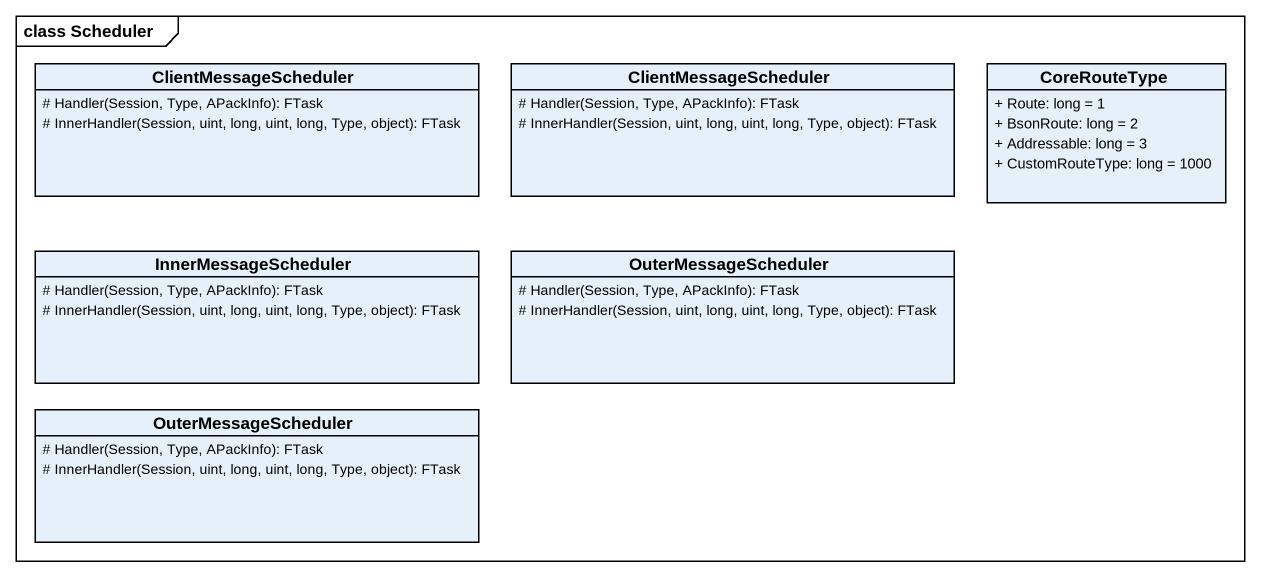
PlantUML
@startuml
mainframe class Scheduler
hide circle
hide empty members
skinparam classAttributeIconSize 0
class ClientMessageScheduler {
  # Handler(Session, Type, APackInfo): FTask
  # InnerHandler(Session, uint, long, uint, long, Type, object): FTask
}
class "ClientMessageScheduler" as ClientMessageScheduler_2 {
  # Handler(Session, Type, APackInfo): FTask
  # InnerHandler(Session, uint, long, uint, long, Type, object): FTask
}
class CoreRouteType {
  + Route: long = 1
  + BsonRoute: long = 2
  + Addressable: long = 3
  + CustomRouteType: long = 1000
}
class InnerMessageScheduler {
  # Handler(Session, Type, APackInfo): FTask
  # InnerHandler(Session, uint, long, uint, long, Type, object): FTask
}
class OuterMessageScheduler {
  # Handler(Session, Type, APackInfo): FTask
  # InnerHandler(Session, uint, long, uint, long, Type, object): FTask
}
class "OuterMessageScheduler" as OuterMessageScheduler_2 {
  # Handler(Session, Type, APackInfo): FTask
  # InnerHandler(Session, uint, long, uint, long, Type, object): FTask
}
@enduml
